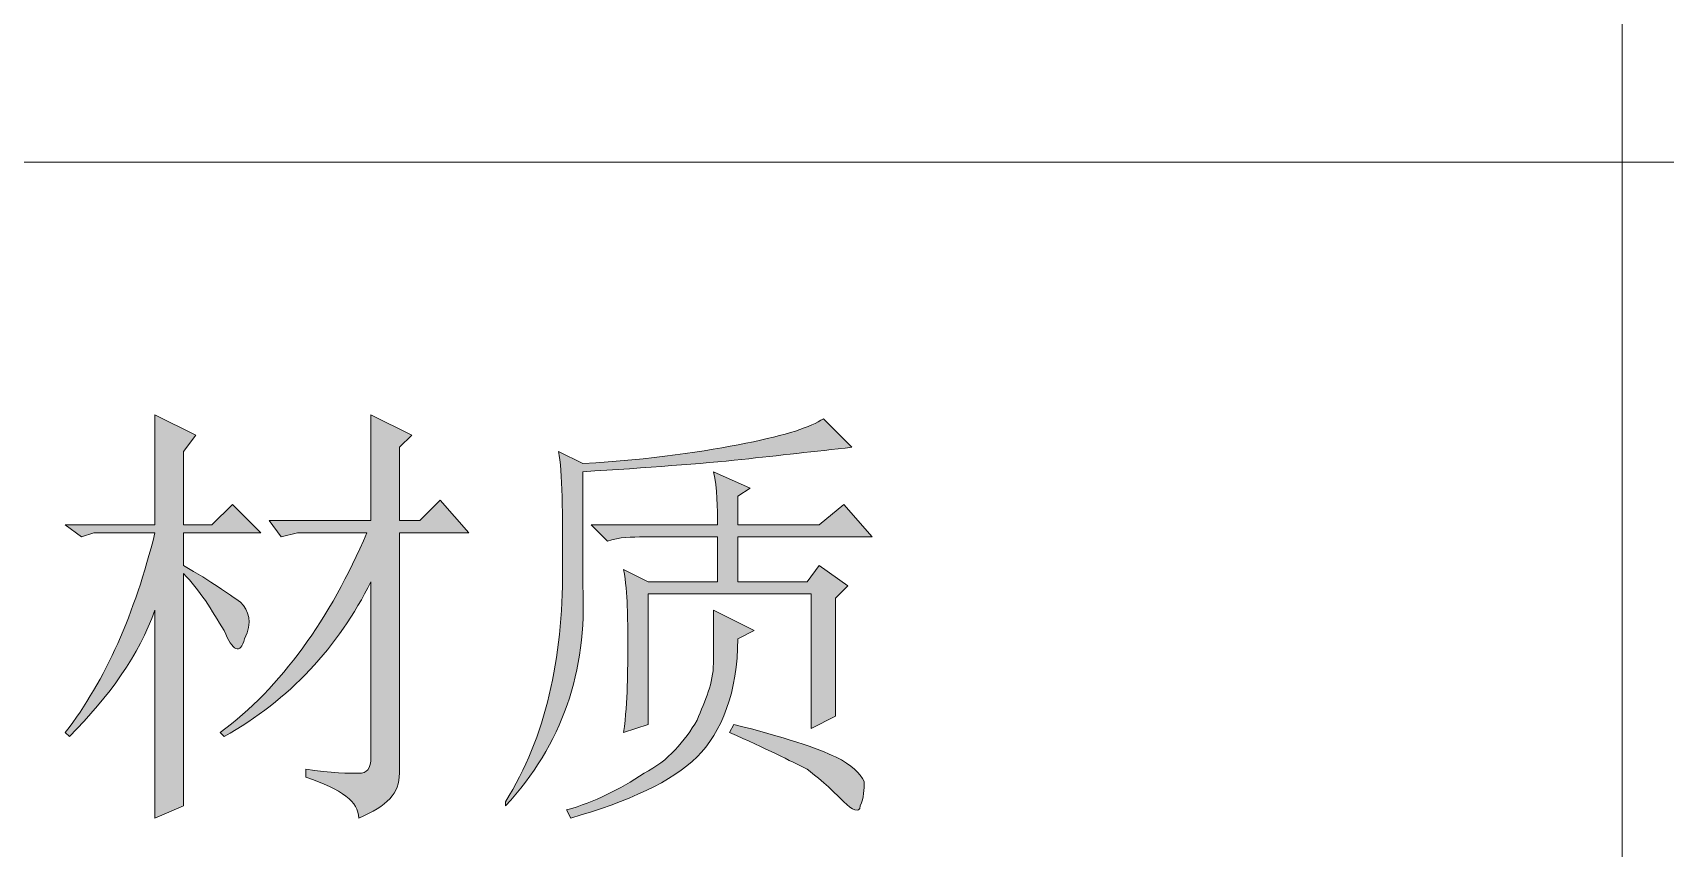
# Model space of a CAD drawing. Header units: millimetres. Extents: x 0 to 297, y 0 to 208.
# Drawn here: x 201.78 to 209.46, y 6.28 to 10.12 of the extents above; entities that cross this region are included whole.
import ezdxf

# ---------------------------------------------------------------- set-up
doc = ezdxf.new("R2010")
doc.units = ezdxf.units.MM

msp = doc.modelspace()

# ---------------------------------------------------------------- hatches: boundary and pattern name
h = msp.add_hatch(color=7)
edge = h.paths.add_edge_path(flags=0)
edge.add_spline(control_points=[(203.067356, 6.650865), (203.182361, 6.631463), (203.277964, 6.631463), (203.316417, 6.631463), (203.354869, 6.631463), (203.373919, 6.650865), (203.373919, 6.708368), (203.373919, 6.708368), (203.373919, 7.532457), (203.373919, 7.532457), (203.220814, 7.225893), (202.990803, 6.976479), (202.683886, 6.803971), (202.683886, 6.803971), (202.664836, 6.823374), (202.664836, 6.823374), (202.95235, 7.033982), (203.182361, 7.359949), (203.354869, 7.762468), (203.354869, 7.762468), (203.028903, 7.762468), (203.028903, 7.762468), (203.028903, 7.762468), (202.95235, 7.743065), (202.95235, 7.743065), (202.95235, 7.743065), (202.894847, 7.819971), (202.894847, 7.819971), (202.894847, 7.819971), (203.373919, 7.819971), (203.373919, 7.819971), (203.373919, 7.992479), (203.373919, 8.145585), (203.373919, 8.318093), (203.373919, 8.318093), (203.565478, 8.22249), (203.565478, 8.22249), (203.565478, 8.22249), (203.507975, 8.164988), (203.507975, 8.164988), (203.507975, 8.164988), (203.507975, 7.819971), (203.507975, 7.819971), (203.507975, 7.819971), (203.603931, 7.819971), (203.603931, 7.819971), (203.603931, 7.819971), (203.699886, 7.915574), (203.699886, 7.915574), (203.699886, 7.915574), (203.833942, 7.762468), (203.833942, 7.762468), (203.833942, 7.762468), (203.507975, 7.762468), (203.507975, 7.762468), (203.507975, 7.762468), (203.507975, 6.631463), (203.507975, 6.631463), (203.507975, 6.53586), (203.450472, 6.478357), (203.316417, 6.420854), (203.316417, 6.497407), (203.239864, 6.55491), (203.067356, 6.612413), (203.067356, 6.612413), (203.067356, 6.650865), (203.067356, 6.650865), (203.067356, 6.650865), (203.067356, 6.650865), (203.067356, 6.650865)], knot_values=[0, 0, 0, 0, 1, 1, 1, 2, 2, 2, 3, 3, 3, 4, 4, 4, 5, 5, 5, 6, 6, 6, 7, 7, 7, 8, 8, 8, 9, 9, 9, 10, 10, 10, 11, 11, 11, 12, 12, 12, 13, 13, 13, 14, 14, 14, 15, 15, 15, 16, 16, 16, 17, 17, 17, 18, 18, 18, 19, 19, 19, 20, 20, 20, 21, 21, 21, 22, 22, 22, 23, 23, 23, 23], degree=3, periodic=1)
edge = h.paths.add_edge_path(flags=0)
edge.add_spline(control_points=[(202.492328, 7.570557), (202.492328, 6.938379), (202.492328, 6.57396), (202.492328, 6.478357), (202.492328, 6.478357), (202.358272, 6.420854), (202.358272, 6.420854), (202.358272, 6.669915), (202.358272, 6.995882), (202.358272, 7.398049), (202.281367, 7.18744), (202.147311, 6.995882), (201.955753, 6.803971), (201.955753, 6.803971), (201.936703, 6.823374), (201.936703, 6.823374), (202.128261, 7.072435), (202.262317, 7.378999), (202.358272, 7.762468), (202.358272, 7.762468), (202.070758, 7.762468), (202.070758, 7.762468), (202.070758, 7.762468), (202.013256, 7.743065), (202.013256, 7.743065), (202.013256, 7.743065), (201.936703, 7.800568), (201.936703, 7.800568), (201.936703, 7.800568), (202.358272, 7.800568), (202.358272, 7.800568), (202.358272, 7.992479), (202.358272, 8.145585), (202.358272, 8.318093), (202.358272, 8.318093), (202.549831, 8.22249), (202.549831, 8.22249), (202.549831, 8.22249), (202.492328, 8.145585), (202.492328, 8.145585), (202.492328, 8.145585), (202.492328, 7.800568), (202.492328, 7.800568), (202.492328, 7.800568), (202.626383, 7.800568), (202.626383, 7.800568), (202.626383, 7.800568), (202.722339, 7.896524), (202.722339, 7.896524), (202.722339, 7.896524), (202.856394, 7.762468), (202.856394, 7.762468), (202.856394, 7.762468), (202.492328, 7.762468), (202.492328, 7.762468), (202.492328, 7.762468), (202.492328, 7.60901), (202.492328, 7.60901), (202.626383, 7.532457), (202.703289, 7.474954), (202.760792, 7.436501), (202.798892, 7.398049), (202.818294, 7.340899), (202.779842, 7.263993), (202.760792, 7.18744), (202.722339, 7.20649), (202.683886, 7.302446), (202.626383, 7.398049), (202.568881, 7.494004), (202.492328, 7.570557), (202.492328, 7.570557), (202.492328, 7.570557), (202.492328, 7.570557), (202.492328, 7.570557), (202.492328, 7.570557), (202.492328, 7.570557)], knot_values=[0, 0, 0, 0, 1, 1, 1, 2, 2, 2, 3, 3, 3, 4, 4, 4, 5, 5, 5, 6, 6, 6, 7, 7, 7, 8, 8, 8, 9, 9, 9, 10, 10, 10, 11, 11, 11, 12, 12, 12, 13, 13, 13, 14, 14, 14, 15, 15, 15, 16, 16, 16, 17, 17, 17, 18, 18, 18, 19, 19, 19, 20, 20, 20, 21, 21, 21, 22, 22, 22, 23, 23, 23, 24, 24, 24, 25, 25, 25, 25], degree=3, periodic=1)
edge = h.paths.add_edge_path(flags=0)
edge.add_spline(control_points=[(204.00645, 6.497407), (204.198008, 6.803971), (204.274914, 7.16839), (204.274914, 7.58996), (204.274914, 7.858071), (204.274914, 8.049982), (204.255511, 8.145585), (204.255511, 8.145585), (204.370517, 8.088082), (204.370517, 8.088082), (204.696483, 8.107485), (204.945544, 8.145585), (205.137103, 8.184038), (205.329014, 8.22249), (205.443667, 8.26059), (205.501169, 8.299043), (205.501169, 8.299043), (205.635578, 8.164988), (205.635578, 8.164988), (205.463069, 8.145585), (205.290561, 8.126535), (205.118053, 8.107485), (204.926494, 8.088082), (204.677081, 8.069032), (204.370517, 8.049982), (204.370517, 8.049982), (204.370517, 7.513054), (204.370517, 7.513054), (204.389567, 7.110888), (204.274914, 6.765871), (204.00645, 6.478357), (204.00645, 6.478357), (204.00645, 6.497407), (204.00645, 6.497407), (204.00645, 6.497407), (204.00645, 6.497407), (204.00645, 6.497407)], knot_values=[0, 0, 0, 0, 1, 1, 1, 2, 2, 2, 3, 3, 3, 4, 4, 4, 5, 5, 5, 6, 6, 6, 7, 7, 7, 8, 8, 8, 9, 9, 9, 10, 10, 10, 11, 11, 11, 12, 12, 12, 12], degree=3, periodic=1)
edge = h.paths.add_edge_path(flags=0)
edge.add_spline(control_points=[(205.003047, 7.800568), (205.003047, 7.877474), (205.003047, 7.973076), (204.983997, 8.049982), (204.983997, 8.049982), (205.156506, 7.973076), (205.156506, 7.973076), (205.156506, 7.973076), (205.099003, 7.934976), (205.099003, 7.934976), (205.099003, 7.934976), (205.099003, 7.800568), (205.099003, 7.800568), (205.099003, 7.800568), (205.482119, 7.800568), (205.482119, 7.800568), (205.482119, 7.800568), (205.597125, 7.896524), (205.597125, 7.896524), (205.597125, 7.896524), (205.731181, 7.743065), (205.731181, 7.743065), (205.731181, 7.743065), (205.099003, 7.743065), (205.099003, 7.743065), (205.099003, 7.743065), (205.099003, 7.532457), (205.099003, 7.532457), (205.099003, 7.532457), (205.424617, 7.532457), (205.424617, 7.532457), (205.424617, 7.532457), (205.482119, 7.60901), (205.482119, 7.60901), (205.482119, 7.60901), (205.616175, 7.513054), (205.616175, 7.513054), (205.616175, 7.513054), (205.558672, 7.455551), (205.558672, 7.455551), (205.558672, 7.18744), (205.558672, 6.995882), (205.558672, 6.899926), (205.558672, 6.899926), (205.443667, 6.842424), (205.443667, 6.842424), (205.443667, 6.842424), (205.443667, 7.474954), (205.443667, 7.474954), (205.443667, 7.474954), (204.677081, 7.474954), (204.677081, 7.474954), (204.677081, 7.474954), (204.677081, 6.861474), (204.677081, 6.861474), (204.677081, 6.861474), (204.562075, 6.823374), (204.562075, 6.823374), (204.581478, 6.976479), (204.581478, 7.110888), (204.581478, 7.244943), (204.581478, 7.359949), (204.581478, 7.474954), (204.562075, 7.58996), (204.562075, 7.58996), (204.677081, 7.532457), (204.677081, 7.532457), (204.677081, 7.532457), (205.003047, 7.532457), (205.003047, 7.532457), (205.003047, 7.532457), (205.003047, 7.743065), (205.003047, 7.743065), (205.003047, 7.743065), (204.658031, 7.743065), (204.658031, 7.743065), (204.600528, 7.743065), (204.543025, 7.743065), (204.485522, 7.724015), (204.485522, 7.724015), (204.408969, 7.800568), (204.408969, 7.800568), (204.408969, 7.800568), (205.003047, 7.800568), (205.003047, 7.800568), (205.003047, 7.800568), (205.003047, 7.800568), (205.003047, 7.800568)], knot_values=[0, 0, 0, 0, 1, 1, 1, 2, 2, 2, 3, 3, 3, 4, 4, 4, 5, 5, 5, 6, 6, 6, 7, 7, 7, 8, 8, 8, 9, 9, 9, 10, 10, 10, 11, 11, 11, 12, 12, 12, 13, 13, 13, 14, 14, 14, 15, 15, 15, 16, 16, 16, 17, 17, 17, 18, 18, 18, 19, 19, 19, 20, 20, 20, 21, 21, 21, 22, 22, 22, 23, 23, 23, 24, 24, 24, 25, 25, 25, 26, 26, 26, 27, 27, 27, 28, 28, 28, 29, 29, 29, 29], degree=3, periodic=1)
edge = h.paths.add_edge_path(flags=0)
edge.add_spline(control_points=[(204.293964, 6.458954), (204.428019, 6.497407), (204.543025, 6.55491), (204.658031, 6.631463), (204.773036, 6.688965), (204.849589, 6.784921), (204.907092, 6.880876), (204.945544, 6.976479), (204.983997, 7.053385), (204.983997, 7.148988), (204.983997, 7.244943), (204.983997, 7.321496), (204.983997, 7.398049), (204.983997, 7.398049), (205.175556, 7.302446), (205.175556, 7.302446), (205.175556, 7.302446), (205.099003, 7.263993), (205.099003, 7.263993), (205.099003, 7.014932), (205.022097, 6.823374), (204.907092, 6.708368), (204.792086, 6.593363), (204.581478, 6.497407), (204.313014, 6.420854), (204.313014, 6.420854), (204.293964, 6.458954), (204.293964, 6.458954), (204.293964, 6.458954), (204.293964, 6.458954), (204.293964, 6.458954)], knot_values=[0, 0, 0, 0, 1, 1, 1, 2, 2, 2, 3, 3, 3, 4, 4, 4, 5, 5, 5, 6, 6, 6, 7, 7, 7, 8, 8, 8, 9, 9, 9, 10, 10, 10, 10], degree=3, periodic=1)
edge = h.paths.add_edge_path(flags=0)
edge.add_spline(control_points=[(205.0796, 6.861474), (205.309611, 6.803971), (205.482119, 6.746468), (205.558672, 6.708368), (205.635578, 6.669915), (205.673678, 6.631463), (205.693081, 6.593363), (205.693081, 6.55491), (205.693081, 6.516457), (205.673678, 6.478357), (205.673678, 6.439904), (205.635578, 6.458954), (205.597125, 6.497407), (205.558672, 6.53586), (205.501169, 6.593363), (205.424617, 6.650865), (205.348064, 6.688965), (205.233058, 6.746468), (205.06055, 6.823374), (205.06055, 6.823374), (205.0796, 6.861474), (205.0796, 6.861474), (205.0796, 6.861474), (205.0796, 6.861474), (205.0796, 6.861474)], knot_values=[0, 0, 0, 0, 1, 1, 1, 2, 2, 2, 3, 3, 3, 4, 4, 4, 5, 5, 5, 6, 6, 6, 7, 7, 7, 8, 8, 8, 8], degree=3, periodic=1)

# ---------------------------------------------------------------- linework, layer by layer
at = {"color": 7, "lineweight": 15}
for points in [[(209.2579, 26.870324), (209.2579, 3.737626)], [(161.516483, 9.506249), (238.178269, 9.506249)]]:
    msp.add_lwpolyline(points, dxfattribs=at)
at = {"color": 7, "lineweight": 0}
for points, knots in [([(202.492328, 7.570557), (202.492328, 6.938379), (202.492328, 6.57396), (202.492328, 6.478357), (202.492328, 6.478357), (202.358272, 6.420854), (202.358272, 6.420854), (202.358272, 6.669915), (202.358272, 6.995882), (202.358272, 7.398049), (202.281367, 7.18744), (202.147311, 6.995882), (201.955753, 6.803971), (201.955753, 6.803971), (201.936703, 6.823374), (201.936703, 6.823374), (202.128261, 7.072435), (202.262317, 7.378999), (202.358272, 7.762468), (202.358272, 7.762468), (202.070758, 7.762468), (202.070758, 7.762468), (202.070758, 7.762468), (202.013256, 7.743065), (202.013256, 7.743065), (202.013256, 7.743065), (201.936703, 7.800568), (201.936703, 7.800568), (201.936703, 7.800568), (202.358272, 7.800568), (202.358272, 7.800568), (202.358272, 7.992479), (202.358272, 8.145585), (202.358272, 8.318093), (202.358272, 8.318093), (202.549831, 8.22249), (202.549831, 8.22249), (202.549831, 8.22249), (202.492328, 8.145585), (202.492328, 8.145585), (202.492328, 8.145585), (202.492328, 7.800568), (202.492328, 7.800568), (202.492328, 7.800568), (202.626383, 7.800568), (202.626383, 7.800568), (202.626383, 7.800568), (202.722339, 7.896524), (202.722339, 7.896524), (202.722339, 7.896524), (202.856394, 7.762468), (202.856394, 7.762468), (202.856394, 7.762468), (202.492328, 7.762468), (202.492328, 7.762468), (202.492328, 7.762468), (202.492328, 7.60901), (202.492328, 7.60901), (202.626383, 7.532457), (202.703289, 7.474954), (202.760792, 7.436501), (202.798892, 7.398049), (202.818294, 7.340899), (202.779842, 7.263993), (202.760792, 7.18744), (202.722339, 7.20649), (202.683886, 7.302446), (202.626383, 7.398049), (202.568881, 7.494004), (202.492328, 7.570557), (202.492328, 7.570557), (202.492328, 7.570557), (202.492328, 7.570557), (202.492328, 7.570557), (202.492328, 7.570557), (202.492328, 7.570557)], [0, 0, 0, 0, 1, 1, 1, 2, 2, 2, 3, 3, 3, 4, 4, 4, 5, 5, 5, 6, 6, 6, 7, 7, 7, 8, 8, 8, 9, 9, 9, 10, 10, 10, 11, 11, 11, 12, 12, 12, 13, 13, 13, 14, 14, 14, 15, 15, 15, 16, 16, 16, 17, 17, 17, 18, 18, 18, 19, 19, 19, 20, 20, 20, 21, 21, 21, 22, 22, 22, 23, 23, 23, 24, 24, 24, 25, 25, 25, 25]), ([(203.067356, 6.650865), (203.182361, 6.631463), (203.277964, 6.631463), (203.316417, 6.631463), (203.354869, 6.631463), (203.373919, 6.650865), (203.373919, 6.708368), (203.373919, 6.708368), (203.373919, 7.532457), (203.373919, 7.532457), (203.220814, 7.225893), (202.990803, 6.976479), (202.683886, 6.803971), (202.683886, 6.803971), (202.664836, 6.823374), (202.664836, 6.823374), (202.95235, 7.033982), (203.182361, 7.359949), (203.354869, 7.762468), (203.354869, 7.762468), (203.028903, 7.762468), (203.028903, 7.762468), (203.028903, 7.762468), (202.95235, 7.743065), (202.95235, 7.743065), (202.95235, 7.743065), (202.894847, 7.819971), (202.894847, 7.819971), (202.894847, 7.819971), (203.373919, 7.819971), (203.373919, 7.819971), (203.373919, 7.992479), (203.373919, 8.145585), (203.373919, 8.318093), (203.373919, 8.318093), (203.565478, 8.22249), (203.565478, 8.22249), (203.565478, 8.22249), (203.507975, 8.164988), (203.507975, 8.164988), (203.507975, 8.164988), (203.507975, 7.819971), (203.507975, 7.819971), (203.507975, 7.819971), (203.603931, 7.819971), (203.603931, 7.819971), (203.603931, 7.819971), (203.699886, 7.915574), (203.699886, 7.915574), (203.699886, 7.915574), (203.833942, 7.762468), (203.833942, 7.762468), (203.833942, 7.762468), (203.507975, 7.762468), (203.507975, 7.762468), (203.507975, 7.762468), (203.507975, 6.631463), (203.507975, 6.631463), (203.507975, 6.53586), (203.450472, 6.478357), (203.316417, 6.420854), (203.316417, 6.497407), (203.239864, 6.55491), (203.067356, 6.612413), (203.067356, 6.612413), (203.067356, 6.650865), (203.067356, 6.650865), (203.067356, 6.650865), (203.067356, 6.650865), (203.067356, 6.650865)], [0, 0, 0, 0, 1, 1, 1, 2, 2, 2, 3, 3, 3, 4, 4, 4, 5, 5, 5, 6, 6, 6, 7, 7, 7, 8, 8, 8, 9, 9, 9, 10, 10, 10, 11, 11, 11, 12, 12, 12, 13, 13, 13, 14, 14, 14, 15, 15, 15, 16, 16, 16, 17, 17, 17, 18, 18, 18, 19, 19, 19, 20, 20, 20, 21, 21, 21, 22, 22, 22, 23, 23, 23, 23]), ([(204.00645, 6.497407), (204.198008, 6.803971), (204.274914, 7.16839), (204.274914, 7.58996), (204.274914, 7.858071), (204.274914, 8.049982), (204.255511, 8.145585), (204.255511, 8.145585), (204.370517, 8.088082), (204.370517, 8.088082), (204.696483, 8.107485), (204.945544, 8.145585), (205.137103, 8.184038), (205.329014, 8.22249), (205.443667, 8.26059), (205.501169, 8.299043), (205.501169, 8.299043), (205.635578, 8.164988), (205.635578, 8.164988), (205.463069, 8.145585), (205.290561, 8.126535), (205.118053, 8.107485), (204.926494, 8.088082), (204.677081, 8.069032), (204.370517, 8.049982), (204.370517, 8.049982), (204.370517, 7.513054), (204.370517, 7.513054), (204.389567, 7.110888), (204.274914, 6.765871), (204.00645, 6.478357), (204.00645, 6.478357), (204.00645, 6.497407), (204.00645, 6.497407), (204.00645, 6.497407), (204.00645, 6.497407), (204.00645, 6.497407)], [0, 0, 0, 0, 1, 1, 1, 2, 2, 2, 3, 3, 3, 4, 4, 4, 5, 5, 5, 6, 6, 6, 7, 7, 7, 8, 8, 8, 9, 9, 9, 10, 10, 10, 11, 11, 11, 12, 12, 12, 12]), ([(205.003047, 7.800568), (205.003047, 7.877474), (205.003047, 7.973076), (204.983997, 8.049982), (204.983997, 8.049982), (205.156506, 7.973076), (205.156506, 7.973076), (205.156506, 7.973076), (205.099003, 7.934976), (205.099003, 7.934976), (205.099003, 7.934976), (205.099003, 7.800568), (205.099003, 7.800568), (205.099003, 7.800568), (205.482119, 7.800568), (205.482119, 7.800568), (205.482119, 7.800568), (205.597125, 7.896524), (205.597125, 7.896524), (205.597125, 7.896524), (205.731181, 7.743065), (205.731181, 7.743065), (205.731181, 7.743065), (205.099003, 7.743065), (205.099003, 7.743065), (205.099003, 7.743065), (205.099003, 7.532457), (205.099003, 7.532457), (205.099003, 7.532457), (205.424617, 7.532457), (205.424617, 7.532457), (205.424617, 7.532457), (205.482119, 7.60901), (205.482119, 7.60901), (205.482119, 7.60901), (205.616175, 7.513054), (205.616175, 7.513054), (205.616175, 7.513054), (205.558672, 7.455551), (205.558672, 7.455551), (205.558672, 7.18744), (205.558672, 6.995882), (205.558672, 6.899926), (205.558672, 6.899926), (205.443667, 6.842424), (205.443667, 6.842424), (205.443667, 6.842424), (205.443667, 7.474954), (205.443667, 7.474954), (205.443667, 7.474954), (204.677081, 7.474954), (204.677081, 7.474954), (204.677081, 7.474954), (204.677081, 6.861474), (204.677081, 6.861474), (204.677081, 6.861474), (204.562075, 6.823374), (204.562075, 6.823374), (204.581478, 6.976479), (204.581478, 7.110888), (204.581478, 7.244943), (204.581478, 7.359949), (204.581478, 7.474954), (204.562075, 7.58996), (204.562075, 7.58996), (204.677081, 7.532457), (204.677081, 7.532457), (204.677081, 7.532457), (205.003047, 7.532457), (205.003047, 7.532457), (205.003047, 7.532457), (205.003047, 7.743065), (205.003047, 7.743065), (205.003047, 7.743065), (204.658031, 7.743065), (204.658031, 7.743065), (204.600528, 7.743065), (204.543025, 7.743065), (204.485522, 7.724015), (204.485522, 7.724015), (204.408969, 7.800568), (204.408969, 7.800568), (204.408969, 7.800568), (205.003047, 7.800568), (205.003047, 7.800568), (205.003047, 7.800568), (205.003047, 7.800568), (205.003047, 7.800568)], [0, 0, 0, 0, 1, 1, 1, 2, 2, 2, 3, 3, 3, 4, 4, 4, 5, 5, 5, 6, 6, 6, 7, 7, 7, 8, 8, 8, 9, 9, 9, 10, 10, 10, 11, 11, 11, 12, 12, 12, 13, 13, 13, 14, 14, 14, 15, 15, 15, 16, 16, 16, 17, 17, 17, 18, 18, 18, 19, 19, 19, 20, 20, 20, 21, 21, 21, 22, 22, 22, 23, 23, 23, 24, 24, 24, 25, 25, 25, 26, 26, 26, 27, 27, 27, 28, 28, 28, 29, 29, 29, 29]), ([(204.293964, 6.458954), (204.428019, 6.497407), (204.543025, 6.55491), (204.658031, 6.631463), (204.773036, 6.688965), (204.849589, 6.784921), (204.907092, 6.880876), (204.945544, 6.976479), (204.983997, 7.053385), (204.983997, 7.148988), (204.983997, 7.244943), (204.983997, 7.321496), (204.983997, 7.398049), (204.983997, 7.398049), (205.175556, 7.302446), (205.175556, 7.302446), (205.175556, 7.302446), (205.099003, 7.263993), (205.099003, 7.263993), (205.099003, 7.014932), (205.022097, 6.823374), (204.907092, 6.708368), (204.792086, 6.593363), (204.581478, 6.497407), (204.313014, 6.420854), (204.313014, 6.420854), (204.293964, 6.458954), (204.293964, 6.458954), (204.293964, 6.458954), (204.293964, 6.458954), (204.293964, 6.458954)], [0, 0, 0, 0, 1, 1, 1, 2, 2, 2, 3, 3, 3, 4, 4, 4, 5, 5, 5, 6, 6, 6, 7, 7, 7, 8, 8, 8, 9, 9, 9, 10, 10, 10, 10]), ([(205.0796, 6.861474), (205.309611, 6.803971), (205.482119, 6.746468), (205.558672, 6.708368), (205.635578, 6.669915), (205.673678, 6.631463), (205.693081, 6.593363), (205.693081, 6.55491), (205.693081, 6.516457), (205.673678, 6.478357), (205.673678, 6.439904), (205.635578, 6.458954), (205.597125, 6.497407), (205.558672, 6.53586), (205.501169, 6.593363), (205.424617, 6.650865), (205.348064, 6.688965), (205.233058, 6.746468), (205.06055, 6.823374), (205.06055, 6.823374), (205.0796, 6.861474), (205.0796, 6.861474), (205.0796, 6.861474), (205.0796, 6.861474), (205.0796, 6.861474)], [0, 0, 0, 0, 1, 1, 1, 2, 2, 2, 3, 3, 3, 4, 4, 4, 5, 5, 5, 6, 6, 6, 7, 7, 7, 8, 8, 8, 8])]:
    msp.add_open_spline(points, degree=3, knots=knots, dxfattribs=at)

doc.saveas('drawing.dxf')
